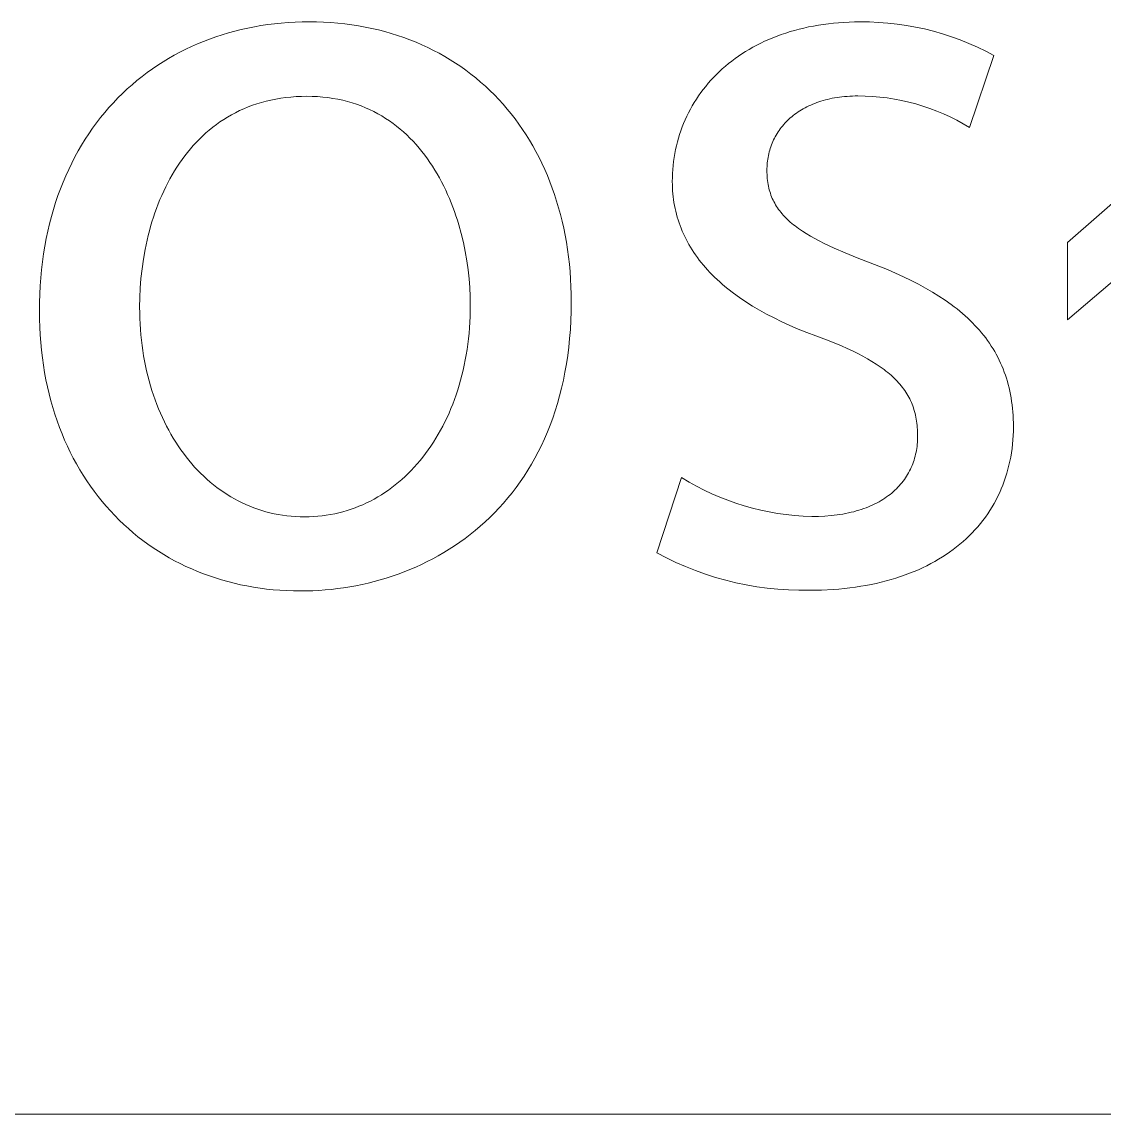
# Model space of a CAD drawing. Header units: millimetres. Extents: x -658 to 2773, y 81 to 2478.
# Drawn here: x 2105.21 to 2138.27, y 81.41 to 114.76 of the extents above; entities that cross this region are included whole.
import ezdxf

# ---------------------------------------------------------------- set-up
doc = ezdxf.new("R2010")
doc.units = ezdxf.units.MM
doc.header["$MEASUREMENT"] = 0
doc.layers.add('Domyślny', color=7, linetype='Continuous', true_color=0x000000)

msp = doc.modelspace()

# ---------------------------------------------------------------- linework, layer by layer
at = {"layer": 'Domyślny', "color": 18, "lineweight": 15, "true_color": 0x000000}
for p, q in [((2113.135, 114.719), (2113.345, 114.736)), ((2113.345, 114.736), (2113.556, 114.747)), ((2113.556, 114.747), (2113.77, 114.755)), ((2113.77, 114.755), (2113.984, 114.757)), ((2113.984, 114.757), (2114.207, 114.754)), ((2114.207, 114.754), (2114.427, 114.747)), ((2114.427, 114.747), (2114.645, 114.734)), ((2114.645, 114.734), (2114.861, 114.717)), ((2130.002, 114.716), (2130.16, 114.73)), ((2130.16, 114.73), (2130.32, 114.741)), ((2130.32, 114.741), (2130.482, 114.749)), ((2130.482, 114.749), (2130.647, 114.754)), ((2130.647, 114.754), (2130.814, 114.756)), ((2130.814, 114.756), (2131.098, 114.754)), ((2131.098, 114.754), (2131.382, 114.742)), ((2131.382, 114.742), (2131.665, 114.721)), ((2131.665, 114.721), (2131.948, 114.69)), ((2111.326, 114.362), (2111.519, 114.42)), ((2111.519, 114.42), (2111.714, 114.473)), ((2111.714, 114.473), (2111.911, 114.522)), ((2111.911, 114.522), (2112.11, 114.566)), ((2112.11, 114.566), (2112.312, 114.606)), ((2112.312, 114.606), (2112.515, 114.641)), ((2112.515, 114.641), (2112.72, 114.672)), ((2112.72, 114.672), (2112.926, 114.698)), ((2112.926, 114.698), (2113.135, 114.719)), ((2114.861, 114.717), (2115.074, 114.694)), ((2115.074, 114.694), (2115.285, 114.667)), ((2115.285, 114.667), (2115.493, 114.635)), ((2115.493, 114.635), (2115.699, 114.598)), ((2115.699, 114.598), (2115.902, 114.556)), ((2115.902, 114.556), (2116.103, 114.51)), ((2116.103, 114.51), (2116.301, 114.459)), ((2116.301, 114.459), (2116.496, 114.403)), ((2116.496, 114.403), (2116.689, 114.343)), ((2128.409, 114.37), (2128.542, 114.415)), ((2128.542, 114.415), (2128.678, 114.458)), ((2128.678, 114.458), (2128.816, 114.497)), ((2128.816, 114.497), (2128.957, 114.535)), ((2128.957, 114.535), (2129.099, 114.569)), ((2129.099, 114.569), (2129.244, 114.601)), ((2129.244, 114.601), (2129.391, 114.63)), ((2129.391, 114.63), (2129.541, 114.656)), ((2129.541, 114.656), (2129.692, 114.679)), ((2129.692, 114.679), (2129.846, 114.699)), ((2129.846, 114.699), (2130.002, 114.716)), ((2131.948, 114.69), (2132.229, 114.65)), ((2132.229, 114.65), (2132.509, 114.599)), ((2132.509, 114.599), (2132.787, 114.54)), ((2132.787, 114.54), (2133.062, 114.47)), ((2133.062, 114.47), (2133.335, 114.392)), ((2133.335, 114.392), (2133.606, 114.304)), ((2110.394, 114.005), (2110.576, 114.085)), ((2110.576, 114.085), (2110.76, 114.161)), ((2110.76, 114.161), (2110.946, 114.233)), ((2110.946, 114.233), (2111.135, 114.299)), ((2111.135, 114.299), (2111.326, 114.362)), ((2116.689, 114.343), (2116.879, 114.278)), ((2116.879, 114.278), (2117.066, 114.209)), ((2117.066, 114.209), (2117.25, 114.135)), ((2117.25, 114.135), (2117.431, 114.057)), ((2117.431, 114.057), (2117.61, 113.974)), ((2127.658, 114.045), (2127.778, 114.105)), ((2127.778, 114.105), (2127.899, 114.163)), ((2127.899, 114.163), (2128.023, 114.218)), ((2128.023, 114.218), (2128.149, 114.271)), ((2128.149, 114.271), (2128.278, 114.322)), ((2128.278, 114.322), (2128.409, 114.37)), ((2133.606, 114.304), (2133.873, 114.206)), ((2133.873, 114.206), (2134.136, 114.1)), ((2134.136, 114.1), (2134.396, 113.985)), ((2109.694, 113.641), (2109.865, 113.738)), ((2109.865, 113.738), (2110.039, 113.832)), ((2110.039, 113.832), (2110.215, 113.921)), ((2110.215, 113.921), (2110.394, 114.005)), ((2117.61, 113.974), (2117.785, 113.887)), ((2117.785, 113.887), (2117.957, 113.796)), ((2117.957, 113.796), (2118.127, 113.701)), ((2127.1, 113.709), (2127.207, 113.781)), ((2127.207, 113.781), (2127.316, 113.85)), ((2127.316, 113.85), (2127.428, 113.917)), ((2127.428, 113.917), (2127.542, 113.982)), ((2127.542, 113.982), (2127.658, 114.045)), ((2134.903, 113.728), (2134.161, 111.534)), ((2134.396, 113.985), (2134.652, 113.861)), ((2134.652, 113.861), (2134.903, 113.728)), ((2109.197, 113.322), (2109.36, 113.433)), ((2109.36, 113.433), (2109.526, 113.539)), ((2109.526, 113.539), (2109.694, 113.641)), ((2118.127, 113.701), (2118.293, 113.602)), ((2118.293, 113.602), (2118.456, 113.498)), ((2118.456, 113.498), (2118.616, 113.39)), ((2118.616, 113.39), (2118.773, 113.278)), ((2126.605, 113.319), (2126.699, 113.401)), ((2126.699, 113.401), (2126.796, 113.481)), ((2126.796, 113.481), (2126.895, 113.559)), ((2126.895, 113.559), (2126.996, 113.635)), ((2126.996, 113.635), (2127.1, 113.709)), ((2108.727, 112.966), (2108.881, 113.089)), ((2108.881, 113.089), (2109.037, 113.208)), ((2109.037, 113.208), (2109.197, 113.322)), ((2118.773, 113.278), (2118.927, 113.162)), ((2118.927, 113.162), (2119.077, 113.043)), ((2126.256, 112.972), (2126.34, 113.062)), ((2126.34, 113.062), (2126.426, 113.149)), ((2126.426, 113.149), (2126.514, 113.235)), ((2126.514, 113.235), (2126.605, 113.319)), ((2108.429, 112.707), (2108.576, 112.839)), ((2108.576, 112.839), (2108.727, 112.966)), ((2119.077, 113.043), (2119.224, 112.919)), ((2119.224, 112.919), (2119.368, 112.791)), ((2119.368, 112.791), (2119.508, 112.66)), ((2126.023, 112.693), (2126.098, 112.787)), ((2126.098, 112.787), (2126.176, 112.881)), ((2126.176, 112.881), (2126.256, 112.972)), ((2108.006, 112.289), (2108.144, 112.432)), ((2108.144, 112.432), (2108.285, 112.572)), ((2108.285, 112.572), (2108.429, 112.707)), ((2112.966, 112.399), (2112.818, 112.37)), ((2113.117, 112.425), (2112.966, 112.399)), ((2113.271, 112.446), (2113.117, 112.425)), ((2113.428, 112.462), (2113.271, 112.446)), ((2113.587, 112.474), (2113.428, 112.462)), ((2113.75, 112.481), (2113.587, 112.474)), ((2113.916, 112.484), (2113.75, 112.481)), ((2114.082, 112.481), (2113.916, 112.484)), ((2114.244, 112.473), (2114.082, 112.481)), ((2114.404, 112.461), (2114.244, 112.473)), ((2114.561, 112.443), (2114.404, 112.461)), ((2114.714, 112.42), (2114.561, 112.443)), ((2114.865, 112.393), (2114.714, 112.42)), ((2115.012, 112.361), (2114.865, 112.393)), ((2119.508, 112.66), (2119.645, 112.524)), ((2119.645, 112.524), (2119.779, 112.385)), ((2125.75, 112.297), (2125.814, 112.398)), ((2125.814, 112.398), (2125.881, 112.498)), ((2125.881, 112.498), (2125.951, 112.596)), ((2125.951, 112.596), (2126.023, 112.693)), ((2129.823, 112.391), (2129.754, 112.373)), ((2129.893, 112.407), (2129.823, 112.391)), ((2129.964, 112.422), (2129.893, 112.407)), ((2130.037, 112.435), (2129.964, 112.422)), ((2130.111, 112.447), (2130.037, 112.435)), ((2130.186, 112.458), (2130.111, 112.447)), ((2130.262, 112.468), (2130.186, 112.458)), ((2130.34, 112.476), (2130.262, 112.468)), ((2130.418, 112.482), (2130.34, 112.476)), ((2130.498, 112.487), (2130.418, 112.482)), ((2130.579, 112.491), (2130.498, 112.487)), ((2130.661, 112.493), (2130.579, 112.491)), ((2130.745, 112.494), (2130.661, 112.493)), ((2130.969, 112.49), (2130.745, 112.494)), ((2131.194, 112.478), (2130.969, 112.49)), ((2131.417, 112.459), (2131.194, 112.478)), ((2131.64, 112.432), (2131.417, 112.459)), ((2131.862, 112.397), (2131.64, 112.432)), ((2132.083, 112.355), (2131.862, 112.397)), ((2107.741, 111.989), (2107.872, 112.141)), ((2107.872, 112.141), (2108.006, 112.289)), ((2111.99, 112.104), (2111.862, 112.046)), ((2112.121, 112.158), (2111.99, 112.104)), ((2112.255, 112.209), (2112.121, 112.158)), ((2112.391, 112.255), (2112.255, 112.209)), ((2112.531, 112.297), (2112.391, 112.255)), ((2112.673, 112.336), (2112.531, 112.297)), ((2112.818, 112.37), (2112.673, 112.336)), ((2115.157, 112.325), (2115.012, 112.361)), ((2115.298, 112.284), (2115.157, 112.325)), ((2115.436, 112.239), (2115.298, 112.284)), ((2115.572, 112.19), (2115.436, 112.239)), ((2115.704, 112.136), (2115.572, 112.19)), ((2115.833, 112.079), (2115.704, 112.136)), ((2115.96, 112.017), (2115.833, 112.079)), ((2119.779, 112.385), (2119.909, 112.242)), ((2119.909, 112.242), (2120.035, 112.096)), ((2120.035, 112.096), (2120.158, 111.946)), ((2125.575, 111.984), (2125.63, 112.089)), ((2125.63, 112.089), (2125.689, 112.194)), ((2125.689, 112.194), (2125.75, 112.297)), ((2129.025, 112.072), (2128.972, 112.039)), ((2129.078, 112.103), (2129.025, 112.072)), ((2129.134, 112.133), (2129.078, 112.103)), ((2129.19, 112.162), (2129.134, 112.133)), ((2129.248, 112.191), (2129.19, 112.162)), ((2129.306, 112.217), (2129.248, 112.191)), ((2129.367, 112.243), (2129.306, 112.217)), ((2129.428, 112.268), (2129.367, 112.243)), ((2129.491, 112.292), (2129.428, 112.268)), ((2129.555, 112.314), (2129.491, 112.292)), ((2129.62, 112.335), (2129.555, 112.314)), ((2129.686, 112.355), (2129.62, 112.335)), ((2129.754, 112.373), (2129.686, 112.355)), ((2132.302, 112.306), (2132.083, 112.355)), ((2132.519, 112.249), (2132.302, 112.306)), ((2132.734, 112.184), (2132.519, 112.249)), ((2132.946, 112.112), (2132.734, 112.184)), ((2133.157, 112.034), (2132.946, 112.112)), ((2107.491, 111.673), (2107.614, 111.833)), ((2107.614, 111.833), (2107.741, 111.989)), ((2111.377, 111.777), (2111.263, 111.701)), ((2111.494, 111.85), (2111.377, 111.777)), ((2111.614, 111.919), (2111.494, 111.85)), ((2111.737, 111.984), (2111.614, 111.919)), ((2111.862, 112.046), (2111.737, 111.984)), ((2116.083, 111.952), (2115.96, 112.017)), ((2116.204, 111.883), (2116.083, 111.952)), ((2116.322, 111.81), (2116.204, 111.883)), ((2116.437, 111.734), (2116.322, 111.81)), ((2116.549, 111.654), (2116.437, 111.734)), ((2120.158, 111.946), (2120.277, 111.792)), ((2120.277, 111.792), (2120.393, 111.635)), ((2125.425, 111.658), (2125.472, 111.768)), ((2125.472, 111.768), (2125.522, 111.876)), ((2125.522, 111.876), (2125.575, 111.984)), ((2128.599, 111.745), (2128.558, 111.704)), ((2128.641, 111.785), (2128.599, 111.745)), ((2128.684, 111.824), (2128.641, 111.785)), ((2128.729, 111.862), (2128.684, 111.824)), ((2128.775, 111.9), (2128.729, 111.862)), ((2128.822, 111.936), (2128.775, 111.9)), ((2128.871, 111.971), (2128.822, 111.936)), ((2128.921, 112.006), (2128.871, 111.971)), ((2128.972, 112.039), (2128.921, 112.006)), ((2133.364, 111.948), (2133.157, 112.034)), ((2133.568, 111.854), (2133.364, 111.948)), ((2133.769, 111.755), (2133.568, 111.854)), ((2133.967, 111.648), (2133.769, 111.755)), ((2107.255, 111.342), (2107.371, 111.51)), ((2107.371, 111.51), (2107.491, 111.673)), ((2110.937, 111.454), (2110.834, 111.365)), ((2111.043, 111.54), (2110.937, 111.454)), ((2111.152, 111.622), (2111.043, 111.54)), ((2111.263, 111.701), (2111.152, 111.622)), ((2116.658, 111.571), (2116.549, 111.654)), ((2116.764, 111.485), (2116.658, 111.571)), ((2116.868, 111.396), (2116.764, 111.485)), ((2116.968, 111.303), (2116.868, 111.396)), ((2120.393, 111.635), (2120.505, 111.474)), ((2120.505, 111.474), (2120.613, 111.31)), ((2125.302, 111.321), (2125.34, 111.434)), ((2125.34, 111.434), (2125.381, 111.547)), ((2125.381, 111.547), (2125.425, 111.658)), ((2128.31, 111.395), (2128.28, 111.348)), ((2128.342, 111.441), (2128.31, 111.395)), ((2128.374, 111.487), (2128.342, 111.441)), ((2128.409, 111.532), (2128.374, 111.487)), ((2128.444, 111.576), (2128.409, 111.532)), ((2128.481, 111.62), (2128.444, 111.576)), ((2128.519, 111.662), (2128.481, 111.62)), ((2128.558, 111.704), (2128.519, 111.662)), ((2134.161, 111.534), (2133.967, 111.648)), ((2107.034, 110.995), (2107.143, 111.17)), ((2107.143, 111.17), (2107.255, 111.342)), ((2110.541, 111.081), (2110.448, 110.981)), ((2110.636, 111.179), (2110.541, 111.081)), ((2110.734, 111.273), (2110.636, 111.179)), ((2110.834, 111.365), (2110.734, 111.273)), ((2117.066, 111.208), (2116.968, 111.303)), ((2117.162, 111.109), (2117.066, 111.208)), ((2117.254, 111.008), (2117.162, 111.109)), ((2120.613, 111.31), (2120.717, 111.142)), ((2120.717, 111.142), (2120.818, 110.971)), ((2125.205, 110.973), (2125.234, 111.09)), ((2125.234, 111.09), (2125.266, 111.206)), ((2125.266, 111.206), (2125.302, 111.321)), ((2128.151, 111.101), (2128.129, 111.05)), ((2128.174, 111.152), (2128.151, 111.101)), ((2128.198, 111.202), (2128.174, 111.152)), ((2128.224, 111.251), (2128.198, 111.202)), ((2128.252, 111.3), (2128.224, 111.251)), ((2128.28, 111.348), (2128.252, 111.3)), ((2106.829, 110.632), (2106.93, 110.815)), ((2106.93, 110.815), (2107.034, 110.995)), ((2110.271, 110.772), (2110.187, 110.664)), ((2110.358, 110.878), (2110.271, 110.772)), ((2110.448, 110.981), (2110.358, 110.878)), ((2117.344, 110.905), (2117.254, 111.008)), ((2117.431, 110.799), (2117.344, 110.905)), ((2117.515, 110.69), (2117.431, 110.799)), ((2120.818, 110.971), (2120.915, 110.796)), ((2120.915, 110.796), (2121.008, 110.619)), ((2125.135, 110.616), (2125.155, 110.736)), ((2125.155, 110.736), (2125.179, 110.855)), ((2125.179, 110.855), (2125.205, 110.973)), ((2128.027, 110.731), (2128.015, 110.676)), ((2128.04, 110.785), (2128.027, 110.731)), ((2128.055, 110.839), (2128.04, 110.785)), ((2128.071, 110.893), (2128.055, 110.839)), ((2128.089, 110.946), (2128.071, 110.893)), ((2128.108, 110.998), (2128.089, 110.946)), ((2128.129, 111.05), (2128.108, 110.998)), ((2106.641, 110.254), (2106.733, 110.445)), ((2106.733, 110.445), (2106.829, 110.632)), ((2110.026, 110.44), (2109.949, 110.325)), ((2110.105, 110.553), (2110.026, 110.44)), ((2110.187, 110.664), (2110.105, 110.553)), ((2117.597, 110.579), (2117.515, 110.69)), ((2117.676, 110.466), (2117.597, 110.579)), ((2117.753, 110.35), (2117.676, 110.466)), ((2121.008, 110.619), (2121.097, 110.438)), ((2121.097, 110.438), (2121.182, 110.254)), ((2125.104, 110.373), (2125.118, 110.495)), ((2125.118, 110.495), (2125.135, 110.616)), ((2127.975, 110.394), (2127.972, 110.337)), ((2127.98, 110.451), (2127.975, 110.394)), ((2127.987, 110.508), (2127.98, 110.451)), ((2127.995, 110.564), (2127.987, 110.508)), ((2128.004, 110.62), (2127.995, 110.564)), ((2128.015, 110.676), (2128.004, 110.62)), ((2106.468, 109.86), (2106.552, 110.059)), ((2106.552, 110.059), (2106.641, 110.254)), ((2109.804, 110.088), (2109.735, 109.966)), ((2109.875, 110.207), (2109.804, 110.088)), ((2109.949, 110.325), (2109.875, 110.207)), ((2117.826, 110.233), (2117.753, 110.35)), ((2117.898, 110.113), (2117.826, 110.233)), ((2117.966, 109.992), (2117.898, 110.113)), ((2121.182, 110.254), (2121.263, 110.066)), ((2121.263, 110.066), (2121.34, 109.876)), ((2125.08, 110.003), (2125.085, 110.127)), ((2125.085, 110.127), (2125.093, 110.251)), ((2125.093, 110.251), (2125.104, 110.373)), ((2127.97, 110.279), (2127.969, 110.221)), ((2127.969, 110.221), (2127.97, 110.157)), ((2127.972, 110.337), (2127.97, 110.279)), ((2127.97, 110.157), (2127.972, 110.094)), ((2127.972, 110.094), (2127.976, 110.033)), ((2137.146, 108.022), (2139.476, 110.055)), ((2106.389, 109.658), (2106.468, 109.86)), ((2109.669, 109.842), (2109.605, 109.717)), ((2109.735, 109.966), (2109.669, 109.842)), ((2118.032, 109.869), (2117.966, 109.992)), ((2118.096, 109.744), (2118.032, 109.869)), ((2118.157, 109.618), (2118.096, 109.744)), ((2121.34, 109.876), (2121.412, 109.682)), ((2125.079, 109.878), (2125.08, 110.003)), ((2125.08, 109.785), (2125.079, 109.878)), ((2125.083, 109.693), (2125.08, 109.785)), ((2127.976, 110.033), (2127.981, 109.972)), ((2127.981, 109.972), (2127.987, 109.912)), ((2127.987, 109.912), (2127.995, 109.854)), ((2127.995, 109.854), (2128.005, 109.796)), ((2128.005, 109.796), (2128.015, 109.74)), ((2128.015, 109.74), (2128.028, 109.684)), ((2106.243, 109.242), (2106.313, 109.452)), ((2106.313, 109.452), (2106.389, 109.658)), ((2109.485, 109.46), (2109.429, 109.329)), ((2109.544, 109.589), (2109.485, 109.46)), ((2109.605, 109.717), (2109.544, 109.589)), ((2118.215, 109.49), (2118.157, 109.618)), ((2118.271, 109.361), (2118.215, 109.49)), ((2121.412, 109.682), (2121.481, 109.486)), ((2121.481, 109.486), (2121.546, 109.286)), ((2125.088, 109.601), (2125.083, 109.693)), ((2125.095, 109.509), (2125.088, 109.601)), ((2125.105, 109.418), (2125.095, 109.509)), ((2125.116, 109.328), (2125.105, 109.418)), ((2128.028, 109.684), (2128.042, 109.629)), ((2128.042, 109.629), (2128.057, 109.575)), ((2128.057, 109.575), (2128.074, 109.522)), ((2128.074, 109.522), (2128.092, 109.469)), ((2128.092, 109.469), (2128.112, 109.418)), ((2128.112, 109.418), (2128.134, 109.367)), ((2106.176, 109.029), (2106.243, 109.242)), ((2109.324, 109.063), (2109.276, 108.927)), ((2109.375, 109.196), (2109.324, 109.063)), ((2109.429, 109.329), (2109.375, 109.196)), ((2118.324, 109.231), (2118.271, 109.361)), ((2118.375, 109.099), (2118.324, 109.231)), ((2118.424, 108.967), (2118.375, 109.099)), ((2121.546, 109.286), (2121.606, 109.083)), ((2121.606, 109.083), (2121.662, 108.878)), ((2125.13, 109.238), (2125.116, 109.328)), ((2125.145, 109.149), (2125.13, 109.238)), ((2125.163, 109.06), (2125.145, 109.149)), ((2125.183, 108.972), (2125.163, 109.06)), ((2128.134, 109.367), (2128.156, 109.317)), ((2128.156, 109.317), (2128.181, 109.268)), ((2128.181, 109.268), (2128.207, 109.219)), ((2128.207, 109.219), (2128.234, 109.172)), ((2128.234, 109.172), (2128.263, 109.124)), ((2128.263, 109.124), (2128.294, 109.078)), ((2128.294, 109.078), (2128.326, 109.032)), ((2106.057, 108.591), (2106.114, 108.812)), ((2106.114, 108.812), (2106.176, 109.029)), ((2109.23, 108.79), (2109.186, 108.652)), ((2109.276, 108.927), (2109.23, 108.79)), ((2118.47, 108.833), (2118.424, 108.967)), ((2118.514, 108.698), (2118.47, 108.833)), ((2121.662, 108.878), (2121.714, 108.67)), ((2125.205, 108.885), (2125.183, 108.972)), ((2125.229, 108.797), (2125.205, 108.885)), ((2125.255, 108.711), (2125.229, 108.797)), ((2128.326, 109.032), (2128.359, 108.987)), ((2128.359, 108.987), (2128.394, 108.942)), ((2128.394, 108.942), (2128.431, 108.898)), ((2128.431, 108.898), (2128.469, 108.855)), ((2128.469, 108.855), (2128.509, 108.812)), ((2128.509, 108.812), (2128.55, 108.769)), ((2128.55, 108.769), (2128.593, 108.727)), ((2128.593, 108.727), (2128.638, 108.686)), ((2106.004, 108.366), (2106.057, 108.591)), ((2109.145, 108.513), (2109.106, 108.373)), ((2109.186, 108.652), (2109.145, 108.513)), ((2118.555, 108.563), (2118.514, 108.698)), ((2118.631, 108.291), (2118.555, 108.563)), ((2121.714, 108.67), (2121.762, 108.458)), ((2121.762, 108.458), (2121.805, 108.245)), ((2125.284, 108.625), (2125.255, 108.711)), ((2125.314, 108.54), (2125.284, 108.625)), ((2125.347, 108.455), (2125.314, 108.54)), ((2125.381, 108.371), (2125.347, 108.455)), ((2128.638, 108.686), (2128.684, 108.645)), ((2128.684, 108.645), (2128.732, 108.604)), ((2128.732, 108.604), (2128.781, 108.564)), ((2128.781, 108.564), (2128.832, 108.524)), ((2128.832, 108.524), (2128.884, 108.485)), ((2128.884, 108.485), (2128.938, 108.445)), ((2128.938, 108.445), (2129.051, 108.368)), ((2105.913, 107.906), (2105.956, 108.138)), ((2105.956, 108.138), (2106.004, 108.366)), ((2109.036, 108.089), (2108.975, 107.802)), ((2109.07, 108.231), (2109.036, 108.089)), ((2109.106, 108.373), (2109.07, 108.231)), ((2118.697, 108.016), (2118.631, 108.291)), ((2121.805, 108.245), (2121.844, 108.028)), ((2125.418, 108.287), (2125.381, 108.371)), ((2125.457, 108.204), (2125.418, 108.287)), ((2125.498, 108.122), (2125.457, 108.204)), ((2125.541, 108.04), (2125.498, 108.122)), ((2129.051, 108.368), (2129.171, 108.292)), ((2129.171, 108.292), (2129.296, 108.216)), ((2129.296, 108.216), (2129.429, 108.142)), ((2129.429, 108.142), (2129.568, 108.068)), ((2129.568, 108.068), (2129.714, 107.994)), ((2105.875, 107.671), (2105.913, 107.906)), ((2108.975, 107.802), (2108.924, 107.512)), ((2118.753, 107.741), (2118.697, 108.016)), ((2118.801, 107.465), (2118.753, 107.741)), ((2121.844, 108.028), (2121.878, 107.808)), ((2121.878, 107.808), (2121.908, 107.586)), ((2125.587, 107.959), (2125.541, 108.04)), ((2125.634, 107.878), (2125.587, 107.959)), ((2125.684, 107.798), (2125.634, 107.878)), ((2125.735, 107.719), (2125.684, 107.798)), ((2125.789, 107.64), (2125.735, 107.719)), ((2129.714, 107.994), (2130.025, 107.847)), ((2130.025, 107.847), (2130.363, 107.7)), ((2137.146, 105.657), (2137.146, 108.022)), ((2105.813, 107.19), (2105.842, 107.432)), ((2105.842, 107.432), (2105.875, 107.671)), ((2108.924, 107.512), (2108.882, 107.22)), ((2118.84, 107.19), (2118.801, 107.465)), ((2121.908, 107.586), (2121.934, 107.362)), ((2125.845, 107.562), (2125.789, 107.64)), ((2125.904, 107.485), (2125.845, 107.562)), ((2125.964, 107.408), (2125.904, 107.485)), ((2126.027, 107.332), (2125.964, 107.408)), ((2130.363, 107.7), (2130.729, 107.551)), ((2130.729, 107.551), (2131.122, 107.399)), ((2131.122, 107.399), (2131.389, 107.296)), ((2139.476, 107.645), (2137.146, 105.657)), ((2105.79, 106.944), (2105.813, 107.19)), ((2108.882, 107.22), (2108.85, 106.926)), ((2118.87, 106.916), (2118.84, 107.19)), ((2121.934, 107.362), (2121.955, 107.134)), ((2121.955, 107.134), (2121.971, 106.905)), ((2126.091, 107.257), (2126.027, 107.332)), ((2126.158, 107.182), (2126.091, 107.257)), ((2126.227, 107.108), (2126.158, 107.182)), ((2126.299, 107.034), (2126.227, 107.108)), ((2131.389, 107.296), (2131.647, 107.191)), ((2131.647, 107.191), (2131.898, 107.084)), ((2131.898, 107.084), (2132.14, 106.974)), ((2105.771, 106.695), (2105.79, 106.944)), ((2108.85, 106.926), (2108.827, 106.631)), ((2118.891, 106.644), (2118.87, 106.916)), ((2121.971, 106.905), (2121.983, 106.672)), ((2126.372, 106.962), (2126.299, 107.034)), ((2126.448, 106.89), (2126.372, 106.962)), ((2126.526, 106.818), (2126.448, 106.89)), ((2126.606, 106.748), (2126.526, 106.818)), ((2126.688, 106.678), (2126.606, 106.748)), ((2132.14, 106.974), (2132.374, 106.861)), ((2132.374, 106.861), (2132.599, 106.746)), ((2132.599, 106.746), (2132.816, 106.627)), ((2105.75, 106.186), (2105.758, 106.442)), ((2105.758, 106.442), (2105.771, 106.695)), ((2108.827, 106.631), (2108.814, 106.336)), ((2118.904, 106.375), (2118.891, 106.644)), ((2121.983, 106.672), (2121.99, 106.438)), ((2121.99, 106.438), (2121.992, 106.201)), ((2126.772, 106.608), (2126.688, 106.678)), ((2126.948, 106.472), (2126.772, 106.608)), ((2127.132, 106.338), (2126.948, 106.472)), ((2132.816, 106.627), (2133.025, 106.506)), ((2133.025, 106.506), (2133.225, 106.382)), ((2105.748, 105.926), (2105.75, 106.186)), ((2108.814, 106.336), (2108.809, 106.041)), ((2118.908, 106.109), (2118.904, 106.375)), ((2118.906, 105.934), (2118.908, 106.109)), ((2121.992, 106.201), (2121.989, 105.916)), ((2127.325, 106.208), (2127.132, 106.338)), ((2127.527, 106.08), (2127.325, 106.208)), ((2127.738, 105.956), (2127.527, 106.08)), ((2133.225, 106.382), (2133.417, 106.255)), ((2133.417, 106.255), (2133.601, 106.124)), ((2133.601, 106.124), (2133.69, 106.057)), ((2133.69, 106.057), (2133.776, 105.99)), ((2105.75, 105.682), (2105.748, 105.926)), ((2108.809, 106.041), (2108.811, 105.871)), ((2108.811, 105.871), (2108.815, 105.702)), ((2118.894, 105.589), (2118.901, 105.761)), ((2118.901, 105.761), (2118.906, 105.934)), ((2121.989, 105.916), (2121.98, 105.636)), ((2127.958, 105.834), (2127.738, 105.956)), ((2128.187, 105.716), (2127.958, 105.834)), ((2133.776, 105.99), (2133.861, 105.921)), ((2133.861, 105.921), (2133.943, 105.852)), ((2133.943, 105.852), (2134.024, 105.781)), ((2134.024, 105.781), (2134.102, 105.71)), ((2105.758, 105.44), (2105.75, 105.682)), ((2105.77, 105.201), (2105.758, 105.44)), ((2108.815, 105.702), (2108.823, 105.534)), ((2108.823, 105.534), (2108.834, 105.368)), ((2118.869, 105.251), (2118.883, 105.419)), ((2118.883, 105.419), (2118.894, 105.589)), ((2121.98, 105.636), (2121.965, 105.361)), ((2128.424, 105.6), (2128.187, 105.716)), ((2128.671, 105.488), (2128.424, 105.6)), ((2128.927, 105.379), (2128.671, 105.488)), ((2134.102, 105.71), (2134.178, 105.638)), ((2134.178, 105.638), (2134.252, 105.565)), ((2134.252, 105.565), (2134.324, 105.491)), ((2134.324, 105.491), (2134.393, 105.416)), ((2134.393, 105.416), (2134.461, 105.339)), ((2105.788, 104.965), (2105.77, 105.201)), ((2108.834, 105.368), (2108.847, 105.204)), ((2108.847, 105.204), (2108.864, 105.041)), ((2118.832, 104.919), (2118.852, 105.084)), ((2118.852, 105.084), (2118.869, 105.251)), ((2121.943, 105.091), (2121.916, 104.826)), ((2121.965, 105.361), (2121.943, 105.091)), ((2129.192, 105.274), (2128.927, 105.379)), ((2129.466, 105.171), (2129.192, 105.274)), ((2129.869, 105.017), (2129.466, 105.171)), ((2134.461, 105.339), (2134.527, 105.262)), ((2134.527, 105.262), (2134.59, 105.184)), ((2134.59, 105.184), (2134.651, 105.105)), ((2134.651, 105.105), (2134.71, 105.024)), ((2105.81, 104.731), (2105.788, 104.965)), ((2105.837, 104.501), (2105.81, 104.731)), ((2108.864, 105.041), (2108.883, 104.879)), ((2108.883, 104.879), (2108.905, 104.72)), ((2108.905, 104.72), (2108.93, 104.561)), ((2118.783, 104.594), (2118.809, 104.756)), ((2118.809, 104.756), (2118.832, 104.919)), ((2121.916, 104.826), (2121.883, 104.566)), ((2130.242, 104.863), (2129.869, 105.017)), ((2130.417, 104.786), (2130.242, 104.863)), ((2130.584, 104.708), (2130.417, 104.786)), ((2134.71, 105.024), (2134.767, 104.943)), ((2134.767, 104.943), (2134.822, 104.86)), ((2134.822, 104.86), (2134.875, 104.777)), ((2134.875, 104.777), (2134.926, 104.692)), ((2105.869, 104.274), (2105.837, 104.501)), ((2108.93, 104.561), (2108.958, 104.405)), ((2108.958, 104.405), (2108.989, 104.25)), ((2118.723, 104.277), (2118.754, 104.435)), ((2118.754, 104.435), (2118.783, 104.594)), ((2121.883, 104.566), (2121.845, 104.311)), ((2130.743, 104.629), (2130.584, 104.708)), ((2130.896, 104.55), (2130.743, 104.629)), ((2131.041, 104.47), (2130.896, 104.55)), ((2131.178, 104.389), (2131.041, 104.47)), ((2131.309, 104.307), (2131.178, 104.389)), ((2134.926, 104.692), (2134.974, 104.606)), ((2134.974, 104.606), (2135.02, 104.519)), ((2135.02, 104.519), (2135.065, 104.431)), ((2135.065, 104.431), (2135.107, 104.341)), ((2105.906, 104.051), (2105.869, 104.274)), ((2105.947, 103.83), (2105.906, 104.051)), ((2108.989, 104.25), (2109.023, 104.097)), ((2109.023, 104.097), (2109.059, 103.946)), ((2118.651, 103.967), (2118.688, 104.121)), ((2118.688, 104.121), (2118.723, 104.277)), ((2121.801, 104.06), (2121.752, 103.815)), ((2121.845, 104.311), (2121.801, 104.06)), ((2131.433, 104.224), (2131.309, 104.307)), ((2131.492, 104.182), (2131.433, 104.224)), ((2131.549, 104.139), (2131.492, 104.182)), ((2131.605, 104.096), (2131.549, 104.139)), ((2131.659, 104.053), (2131.605, 104.096)), ((2131.712, 104.01), (2131.659, 104.053)), ((2135.107, 104.341), (2135.147, 104.251)), ((2135.147, 104.251), (2135.184, 104.159)), ((2135.184, 104.159), (2135.22, 104.066)), ((2135.22, 104.066), (2135.254, 103.971)), ((2105.993, 103.612), (2105.947, 103.83)), ((2109.059, 103.946), (2109.098, 103.797)), ((2109.098, 103.797), (2109.139, 103.649)), ((2118.569, 103.666), (2118.611, 103.816)), ((2118.611, 103.816), (2118.651, 103.967)), ((2121.752, 103.815), (2121.697, 103.575)), ((2131.762, 103.966), (2131.712, 104.01)), ((2131.811, 103.921), (2131.762, 103.966)), ((2131.859, 103.876), (2131.811, 103.921)), ((2131.905, 103.831), (2131.859, 103.876)), ((2131.949, 103.785), (2131.905, 103.831)), ((2131.991, 103.739), (2131.949, 103.785)), ((2132.032, 103.692), (2131.991, 103.739)), ((2135.254, 103.971), (2135.285, 103.876)), ((2135.285, 103.876), (2135.314, 103.779)), ((2135.314, 103.779), (2135.341, 103.68)), ((2106.043, 103.398), (2105.993, 103.612)), ((2106.098, 103.187), (2106.043, 103.398)), ((2109.139, 103.649), (2109.183, 103.504)), ((2109.183, 103.504), (2109.23, 103.36)), ((2118.475, 103.373), (2118.523, 103.518)), ((2118.523, 103.518), (2118.569, 103.666)), ((2121.697, 103.575), (2121.637, 103.339)), ((2132.071, 103.645), (2132.032, 103.692)), ((2132.109, 103.597), (2132.071, 103.645)), ((2132.145, 103.548), (2132.109, 103.597)), ((2132.18, 103.499), (2132.145, 103.548)), ((2132.213, 103.45), (2132.18, 103.499)), ((2132.245, 103.399), (2132.213, 103.45)), ((2132.275, 103.349), (2132.245, 103.399)), ((2135.341, 103.68), (2135.366, 103.581)), ((2135.366, 103.581), (2135.389, 103.48)), ((2135.389, 103.48), (2135.409, 103.378)), ((2106.157, 102.979), (2106.098, 103.187)), ((2109.23, 103.36), (2109.28, 103.219)), ((2109.28, 103.219), (2109.332, 103.079)), ((2109.332, 103.079), (2109.386, 102.942)), ((2118.316, 102.949), (2118.372, 103.088)), ((2118.372, 103.088), (2118.425, 103.229)), ((2118.425, 103.229), (2118.475, 103.373)), ((2121.572, 103.109), (2121.503, 102.883)), ((2121.637, 103.339), (2121.572, 103.109)), ((2132.303, 103.297), (2132.275, 103.349)), ((2132.33, 103.245), (2132.303, 103.297)), ((2132.356, 103.192), (2132.33, 103.245)), ((2132.38, 103.139), (2132.356, 103.192)), ((2132.402, 103.085), (2132.38, 103.139)), ((2132.423, 103.03), (2132.402, 103.085)), ((2135.409, 103.378), (2135.428, 103.274)), ((2135.428, 103.274), (2135.444, 103.169)), ((2135.444, 103.169), (2135.458, 103.063)), ((2135.458, 103.063), (2135.47, 102.955)), ((2106.221, 102.774), (2106.157, 102.979)), ((2106.288, 102.572), (2106.221, 102.774)), ((2109.386, 102.942), (2109.443, 102.807)), ((2109.443, 102.807), (2109.503, 102.674)), ((2118.197, 102.678), (2118.258, 102.813)), ((2118.258, 102.813), (2118.316, 102.949)), ((2121.503, 102.883), (2121.428, 102.662)), ((2132.443, 102.974), (2132.423, 103.03)), ((2132.461, 102.918), (2132.443, 102.974)), ((2132.478, 102.861), (2132.461, 102.918)), ((2132.493, 102.803), (2132.478, 102.861)), ((2132.507, 102.744), (2132.493, 102.803)), ((2132.52, 102.684), (2132.507, 102.744)), ((2135.47, 102.955), (2135.48, 102.846)), ((2135.48, 102.846), (2135.487, 102.736)), ((2135.487, 102.736), (2135.493, 102.624)), ((2106.361, 102.374), (2106.288, 102.572)), ((2109.503, 102.674), (2109.565, 102.544)), ((2109.565, 102.544), (2109.629, 102.415)), ((2109.629, 102.415), (2109.696, 102.289)), ((2118.001, 102.29), (2118.069, 102.417)), ((2118.069, 102.417), (2118.134, 102.546)), ((2118.134, 102.546), (2118.197, 102.678)), ((2121.348, 102.446), (2121.264, 102.235)), ((2121.428, 102.662), (2121.348, 102.446)), ((2132.531, 102.624), (2132.52, 102.684)), ((2132.541, 102.563), (2132.531, 102.624)), ((2132.549, 102.501), (2132.541, 102.563)), ((2132.557, 102.438), (2132.549, 102.501)), ((2132.562, 102.374), (2132.557, 102.438)), ((2135.493, 102.624), (2135.496, 102.51)), ((2135.496, 102.51), (2135.497, 102.395)), ((2135.497, 102.395), (2135.496, 102.259)), ((2106.437, 102.18), (2106.361, 102.374)), ((2106.517, 101.988), (2106.437, 102.18)), ((2109.696, 102.289), (2109.765, 102.165)), ((2109.765, 102.165), (2109.836, 102.044)), ((2117.858, 102.043), (2117.93, 102.165)), ((2117.93, 102.165), (2118.001, 102.29)), ((2121.264, 102.235), (2121.175, 102.028)), ((2132.567, 102.31), (2132.562, 102.374)), ((2132.57, 102.244), (2132.567, 102.31)), ((2132.572, 102.177), (2132.57, 102.244)), ((2132.573, 102.11), (2132.572, 102.177)), ((2132.572, 102.046), (2132.573, 102.11)), ((2135.491, 102.125), (2135.482, 101.991)), ((2135.496, 102.259), (2135.491, 102.125)), ((2106.602, 101.801), (2106.517, 101.988)), ((2106.69, 101.616), (2106.602, 101.801)), ((2109.836, 102.044), (2109.91, 101.925)), ((2109.91, 101.925), (2109.986, 101.809)), ((2109.986, 101.809), (2110.064, 101.695)), ((2117.626, 101.692), (2117.706, 101.806)), ((2117.706, 101.806), (2117.783, 101.923)), ((2117.783, 101.923), (2117.858, 102.043)), ((2121.081, 101.826), (2120.984, 101.629)), ((2121.175, 102.028), (2121.081, 101.826)), ((2132.536, 101.674), (2132.546, 101.735)), ((2132.546, 101.735), (2132.554, 101.796)), ((2132.554, 101.796), (2132.561, 101.858)), ((2132.561, 101.858), (2132.566, 101.92)), ((2132.566, 101.92), (2132.57, 101.983)), ((2132.57, 101.983), (2132.572, 102.046)), ((2135.456, 101.729), (2135.437, 101.599)), ((2135.471, 101.859), (2135.456, 101.729)), ((2135.482, 101.991), (2135.471, 101.859)), ((2106.783, 101.435), (2106.69, 101.616)), ((2106.879, 101.258), (2106.783, 101.435)), ((2110.064, 101.695), (2110.145, 101.584)), ((2110.145, 101.584), (2110.227, 101.476)), ((2110.227, 101.476), (2110.312, 101.37)), ((2117.375, 101.365), (2117.461, 101.471)), ((2117.461, 101.471), (2117.545, 101.58)), ((2117.545, 101.58), (2117.626, 101.692)), ((2120.881, 101.437), (2120.775, 101.249)), ((2120.984, 101.629), (2120.881, 101.437)), ((2132.463, 101.378), (2132.481, 101.436)), ((2132.481, 101.436), (2132.497, 101.495)), ((2132.497, 101.495), (2132.511, 101.554)), ((2132.511, 101.554), (2132.524, 101.614)), ((2132.524, 101.614), (2132.536, 101.674)), ((2135.416, 101.471), (2135.391, 101.345)), ((2135.437, 101.599), (2135.416, 101.471)), ((2106.98, 101.084), (2106.879, 101.258)), ((2107.084, 100.914), (2106.98, 101.084)), ((2110.312, 101.37), (2110.399, 101.266)), ((2110.399, 101.266), (2110.488, 101.166)), ((2110.488, 101.166), (2110.579, 101.068)), ((2110.579, 101.068), (2110.672, 100.974)), ((2117.012, 100.968), (2117.106, 101.063)), ((2117.106, 101.063), (2117.198, 101.161)), ((2117.198, 101.161), (2117.288, 101.261)), ((2117.288, 101.261), (2117.375, 101.365)), ((2120.665, 101.066), (2120.551, 100.888)), ((2120.775, 101.249), (2120.665, 101.066)), ((2132.325, 101.044), (2132.352, 101.098)), ((2132.352, 101.098), (2132.378, 101.153)), ((2132.378, 101.153), (2132.401, 101.208)), ((2132.401, 101.208), (2132.424, 101.264)), ((2132.424, 101.264), (2132.444, 101.321)), ((2132.444, 101.321), (2132.463, 101.378)), ((2135.332, 101.096), (2135.298, 100.974)), ((2135.363, 101.219), (2135.332, 101.096)), ((2135.391, 101.345), (2135.363, 101.219)), ((2107.192, 100.747), (2107.084, 100.914)), ((2107.303, 100.584), (2107.192, 100.747)), ((2110.672, 100.974), (2110.767, 100.882)), ((2110.767, 100.882), (2110.864, 100.793)), ((2110.864, 100.793), (2110.963, 100.707)), ((2116.718, 100.701), (2116.818, 100.787)), ((2116.818, 100.787), (2116.916, 100.876)), ((2116.916, 100.876), (2117.012, 100.968)), ((2120.551, 100.888), (2120.432, 100.714)), ((2124.61, 98.546), (2125.364, 100.842)), ((2125.364, 100.842), (2125.59, 100.707)), ((2132.093, 100.687), (2132.131, 100.735)), ((2132.131, 100.735), (2132.168, 100.785)), ((2132.168, 100.785), (2132.202, 100.835)), ((2132.202, 100.835), (2132.235, 100.886)), ((2132.235, 100.886), (2132.267, 100.938)), ((2132.267, 100.938), (2132.297, 100.99)), ((2132.297, 100.99), (2132.325, 101.044)), ((2135.22, 100.734), (2135.176, 100.616)), ((2135.26, 100.853), (2135.22, 100.734)), ((2135.298, 100.974), (2135.26, 100.853)), ((2107.418, 100.424), (2107.303, 100.584)), ((2107.537, 100.269), (2107.418, 100.424)), ((2110.963, 100.707), (2111.064, 100.624)), ((2111.064, 100.624), (2111.167, 100.544)), ((2111.167, 100.544), (2111.271, 100.467)), ((2111.271, 100.467), (2111.378, 100.393)), ((2111.378, 100.393), (2111.486, 100.323)), ((2116.193, 100.318), (2116.301, 100.388)), ((2116.301, 100.388), (2116.408, 100.462)), ((2116.408, 100.462), (2116.513, 100.539)), ((2116.513, 100.539), (2116.617, 100.618)), ((2116.617, 100.618), (2116.718, 100.701)), ((2120.311, 100.545), (2120.185, 100.381)), ((2120.432, 100.714), (2120.311, 100.545)), ((2125.59, 100.707), (2125.819, 100.58)), ((2125.819, 100.58), (2126.053, 100.46)), ((2126.053, 100.46), (2126.29, 100.349)), ((2131.783, 100.372), (2131.832, 100.414)), ((2131.832, 100.414), (2131.88, 100.457)), ((2131.88, 100.457), (2131.926, 100.501)), ((2131.926, 100.501), (2131.97, 100.546)), ((2131.97, 100.546), (2132.013, 100.592)), ((2132.013, 100.592), (2132.054, 100.639)), ((2132.054, 100.639), (2132.093, 100.687)), ((2135.079, 100.386), (2135.025, 100.274)), ((2135.129, 100.501), (2135.079, 100.386)), ((2135.176, 100.616), (2135.129, 100.501)), ((2107.659, 100.117), (2107.537, 100.269)), ((2107.785, 99.968), (2107.659, 100.117)), ((2111.486, 100.323), (2111.596, 100.255)), ((2111.596, 100.255), (2111.708, 100.191)), ((2111.708, 100.191), (2111.821, 100.131)), ((2111.821, 100.131), (2111.936, 100.073)), ((2111.936, 100.073), (2112.053, 100.019)), ((2115.625, 100.016), (2115.742, 100.07)), ((2115.742, 100.07), (2115.857, 100.127)), ((2115.857, 100.127), (2115.971, 100.187)), ((2115.971, 100.187), (2116.083, 100.251)), ((2116.083, 100.251), (2116.193, 100.318)), ((2119.923, 100.066), (2119.787, 99.915)), ((2120.056, 100.221), (2119.923, 100.066)), ((2120.185, 100.381), (2120.056, 100.221)), ((2126.29, 100.349), (2126.531, 100.245)), ((2126.531, 100.245), (2126.775, 100.149)), ((2126.775, 100.149), (2127.023, 100.061)), ((2127.023, 100.061), (2127.273, 99.982)), ((2131.268, 100.04), (2131.332, 100.072)), ((2131.332, 100.072), (2131.394, 100.106)), ((2131.394, 100.106), (2131.454, 100.141)), ((2131.454, 100.141), (2131.513, 100.177)), ((2131.513, 100.177), (2131.57, 100.214)), ((2131.57, 100.214), (2131.626, 100.252)), ((2131.626, 100.252), (2131.68, 100.291)), ((2131.68, 100.291), (2131.732, 100.331)), ((2131.732, 100.331), (2131.783, 100.372)), ((2134.91, 100.054), (2134.847, 99.947)), ((2134.969, 100.163), (2134.91, 100.054)), ((2135.025, 100.274), (2134.969, 100.163)), ((2107.914, 99.824), (2107.785, 99.968)), ((2108.047, 99.683), (2107.914, 99.824)), ((2112.053, 100.019), (2112.172, 99.969)), ((2112.172, 99.969), (2112.292, 99.922)), ((2112.292, 99.922), (2112.414, 99.878)), ((2112.414, 99.878), (2112.537, 99.838)), ((2112.537, 99.838), (2112.661, 99.802)), ((2112.661, 99.802), (2112.788, 99.769)), ((2112.788, 99.769), (2112.915, 99.74)), ((2112.915, 99.74), (2113.044, 99.714)), ((2113.044, 99.714), (2113.175, 99.693)), ((2114.64, 99.714), (2114.768, 99.739)), ((2114.768, 99.739), (2114.894, 99.768)), ((2114.894, 99.768), (2115.02, 99.8)), ((2115.02, 99.8), (2115.144, 99.836)), ((2115.144, 99.836), (2115.266, 99.876)), ((2115.266, 99.876), (2115.387, 99.919)), ((2115.387, 99.919), (2115.507, 99.966)), ((2115.507, 99.966), (2115.625, 100.016)), ((2119.648, 99.769), (2119.506, 99.628)), ((2119.787, 99.915), (2119.648, 99.769)), ((2127.273, 99.982), (2127.525, 99.911)), ((2127.525, 99.911), (2127.78, 99.849)), ((2127.78, 99.849), (2128.037, 99.795)), ((2128.037, 99.795), (2128.295, 99.749)), ((2128.295, 99.749), (2128.555, 99.712)), ((2130.112, 99.703), (2130.201, 99.716)), ((2130.201, 99.716), (2130.288, 99.731)), ((2130.288, 99.731), (2130.373, 99.747)), ((2130.373, 99.747), (2130.457, 99.764)), ((2130.457, 99.764), (2130.539, 99.782)), ((2130.539, 99.782), (2130.619, 99.802)), ((2130.619, 99.802), (2130.698, 99.824)), ((2130.698, 99.824), (2130.775, 99.846)), ((2130.775, 99.846), (2130.851, 99.87)), ((2130.851, 99.87), (2130.924, 99.895)), ((2130.924, 99.895), (2130.996, 99.922)), ((2130.996, 99.922), (2131.067, 99.95)), ((2131.067, 99.95), (2131.135, 99.978)), ((2131.135, 99.978), (2131.202, 100.009)), ((2131.202, 100.009), (2131.268, 100.04)), ((2134.713, 99.738), (2134.641, 99.636)), ((2134.781, 99.841), (2134.713, 99.738)), ((2134.847, 99.947), (2134.781, 99.841)), ((2108.182, 99.547), (2108.047, 99.683)), ((2108.321, 99.414), (2108.182, 99.547)), ((2108.464, 99.285), (2108.321, 99.414)), ((2113.175, 99.693), (2113.307, 99.675)), ((2113.307, 99.675), (2113.44, 99.661)), ((2113.44, 99.661), (2113.574, 99.651)), ((2113.574, 99.651), (2113.71, 99.645)), ((2113.71, 99.645), (2113.847, 99.643)), ((2113.847, 99.643), (2113.982, 99.645)), ((2113.982, 99.645), (2114.116, 99.651)), ((2114.116, 99.651), (2114.249, 99.661)), ((2114.249, 99.661), (2114.38, 99.675)), ((2114.38, 99.675), (2114.511, 99.692)), ((2114.511, 99.692), (2114.64, 99.714)), ((2119.36, 99.491), (2119.212, 99.358)), ((2119.506, 99.628), (2119.36, 99.491)), ((2128.555, 99.712), (2128.816, 99.684)), ((2128.816, 99.684), (2129.078, 99.665)), ((2129.078, 99.665), (2129.34, 99.654)), ((2129.34, 99.654), (2129.543, 99.657)), ((2129.543, 99.657), (2129.739, 99.666)), ((2129.739, 99.666), (2129.929, 99.682)), ((2129.929, 99.682), (2130.021, 99.692)), ((2130.021, 99.692), (2130.112, 99.703)), ((2134.489, 99.438), (2134.408, 99.342)), ((2134.566, 99.536), (2134.489, 99.438)), ((2134.641, 99.636), (2134.566, 99.536)), ((2108.609, 99.16), (2108.464, 99.285)), ((2108.757, 99.039), (2108.609, 99.16)), ((2118.907, 99.106), (2118.751, 98.987)), ((2119.061, 99.23), (2118.907, 99.106)), ((2119.212, 99.358), (2119.061, 99.23)), ((2134.148, 99.065), (2134.056, 98.977)), ((2134.238, 99.155), (2134.148, 99.065)), ((2134.324, 99.247), (2134.238, 99.155)), ((2134.408, 99.342), (2134.324, 99.247)), ((2108.909, 98.922), (2108.757, 99.039)), ((2109.063, 98.809), (2108.909, 98.922)), ((2109.22, 98.7), (2109.063, 98.809)), ((2118.43, 98.762), (2118.266, 98.656)), ((2118.592, 98.872), (2118.43, 98.762)), ((2118.751, 98.987), (2118.592, 98.872)), ((2133.761, 98.725), (2133.657, 98.646)), ((2133.862, 98.807), (2133.761, 98.725)), ((2133.96, 98.891), (2133.862, 98.807)), ((2134.056, 98.977), (2133.96, 98.891)), ((2109.381, 98.595), (2109.22, 98.7)), ((2109.544, 98.494), (2109.381, 98.595)), ((2109.709, 98.397), (2109.544, 98.494)), ((2109.878, 98.305), (2109.709, 98.397)), ((2117.932, 98.457), (2117.762, 98.364)), ((2118.1, 98.554), (2117.932, 98.457)), ((2118.266, 98.656), (2118.1, 98.554)), ((2124.897, 98.395), (2124.61, 98.546)), ((2125.188, 98.255), (2124.897, 98.395)), ((2133.328, 98.42), (2133.212, 98.349)), ((2133.44, 98.493), (2133.328, 98.42)), ((2133.55, 98.568), (2133.44, 98.493)), ((2133.657, 98.646), (2133.55, 98.568)), ((2110.049, 98.217), (2109.878, 98.305)), ((2110.222, 98.133), (2110.049, 98.217)), ((2110.398, 98.053), (2110.222, 98.133)), ((2110.577, 97.978), (2110.398, 98.053)), ((2117.241, 98.111), (2117.064, 98.036)), ((2117.416, 98.191), (2117.241, 98.111)), ((2117.59, 98.276), (2117.416, 98.191)), ((2117.762, 98.364), (2117.59, 98.276)), ((2125.485, 98.124), (2125.188, 98.255)), ((2125.785, 98.005), (2125.485, 98.124)), ((2132.723, 98.09), (2132.594, 98.031)), ((2132.849, 98.151), (2132.723, 98.09)), ((2132.973, 98.215), (2132.849, 98.151)), ((2133.094, 98.281), (2132.973, 98.215)), ((2133.212, 98.349), (2133.094, 98.281)), ((2110.758, 97.907), (2110.577, 97.978)), ((2110.941, 97.84), (2110.758, 97.907)), ((2111.126, 97.778), (2110.941, 97.84)), ((2111.314, 97.72), (2111.126, 97.778)), ((2111.504, 97.666), (2111.314, 97.72)), ((2116.158, 97.72), (2115.974, 97.67)), ((2116.342, 97.775), (2116.158, 97.72)), ((2116.524, 97.834), (2116.342, 97.775)), ((2116.705, 97.897), (2116.524, 97.834)), ((2116.885, 97.964), (2116.705, 97.897)), ((2117.064, 98.036), (2116.885, 97.964)), ((2126.09, 97.895), (2125.785, 98.005)), ((2126.398, 97.797), (2126.09, 97.895)), ((2126.709, 97.709), (2126.398, 97.797)), ((2131.761, 97.73), (2131.613, 97.689)), ((2131.907, 97.774), (2131.761, 97.73)), ((2132.05, 97.82), (2131.907, 97.774)), ((2132.19, 97.869), (2132.05, 97.82)), ((2132.327, 97.92), (2132.19, 97.869)), ((2132.462, 97.974), (2132.327, 97.92)), ((2132.594, 98.031), (2132.462, 97.974)), ((2111.696, 97.617), (2111.504, 97.666)), ((2111.89, 97.573), (2111.696, 97.617)), ((2112.086, 97.533), (2111.89, 97.573)), ((2112.285, 97.498), (2112.086, 97.533)), ((2112.485, 97.467), (2112.285, 97.498)), ((2112.686, 97.441), (2112.485, 97.467)), ((2112.89, 97.42), (2112.686, 97.441)), ((2113.095, 97.403), (2112.89, 97.42)), ((2113.303, 97.391), (2113.095, 97.403)), ((2113.511, 97.384), (2113.303, 97.391)), ((2113.721, 97.382), (2113.511, 97.384)), ((2113.91, 97.384), (2113.721, 97.382)), ((2114.098, 97.389), (2113.91, 97.384)), ((2114.286, 97.399), (2114.098, 97.389)), ((2114.475, 97.413), (2114.286, 97.399)), ((2114.664, 97.431), (2114.475, 97.413)), ((2114.852, 97.453), (2114.664, 97.431)), ((2115.04, 97.479), (2114.852, 97.453)), ((2115.228, 97.509), (2115.04, 97.479)), ((2115.415, 97.543), (2115.228, 97.509)), ((2115.602, 97.581), (2115.415, 97.543)), ((2115.788, 97.623), (2115.602, 97.581)), ((2115.974, 97.67), (2115.788, 97.623)), ((2127.023, 97.632), (2126.709, 97.709)), ((2127.34, 97.566), (2127.023, 97.632)), ((2127.659, 97.511), (2127.34, 97.566)), ((2127.98, 97.467), (2127.659, 97.511)), ((2128.302, 97.434), (2127.98, 97.467)), ((2128.624, 97.413), (2128.302, 97.434)), ((2128.948, 97.402), (2128.624, 97.413)), ((2129.271, 97.403), (2128.948, 97.402)), ((2129.636, 97.409), (2129.271, 97.403)), ((2129.991, 97.427), (2129.636, 97.409)), ((2130.164, 97.441), (2129.991, 97.427)), ((2130.336, 97.457), (2130.164, 97.441)), ((2130.504, 97.476), (2130.336, 97.457)), ((2130.67, 97.498), (2130.504, 97.476)), ((2130.834, 97.523), (2130.67, 97.498)), ((2130.995, 97.551), (2130.834, 97.523)), ((2131.153, 97.581), (2130.995, 97.551)), ((2131.309, 97.614), (2131.153, 97.581)), ((2131.463, 97.65), (2131.309, 97.614)), ((2131.613, 97.689), (2131.463, 97.65)), ((2769.275, 81.408), (-658.039, 81.408)), ((2769.275, 81.408), (1476.09, 81.408))]:
    msp.add_line(p, q, dxfattribs=at)

doc.saveas('drawing.dxf')
